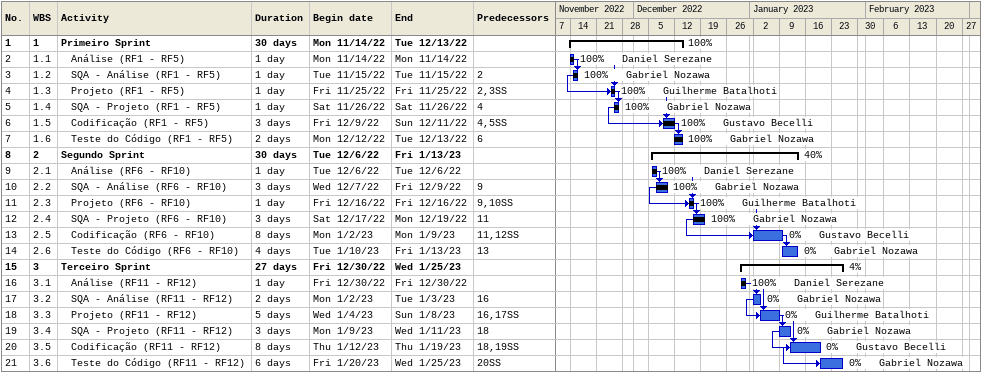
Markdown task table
| ID | WBS | Task | Duration | Start | Finish | Predecessors | Resources | % complete |
|---|---|---|---|---|---|---|---|---|
| 1 | 1 | **Primeiro Sprint** | 30d | 2022-11-14 | 2022-12-13 |  |  | 100 |
| 2 | 1.1 | Análise (RF1 - RF5) | 1d | 2022-11-14 | 2022-11-14 |  | Daniel Serezane | 100 |
| 3 | 1.2 | SQA - Análise (RF1 - RF5) | 1d | 2022-11-15 | 2022-11-15 | 2 | Gabriel Nozawa | 100 |
| 4 | 1.3 | Projeto (RF1 - RF5) | 1d | 2022-11-25 | 2022-11-25 | 2, 3SS | Guilherme Batalhoti | 100 |
| 5 | 1.4 | SQA - Projeto (RF1 - RF5) | 1d | 2022-11-26 | 2022-11-26 | 4 | Gabriel Nozawa | 100 |
| 6 | 1.5 | Codificação (RF1 - RF5) | 3d | 2022-12-09 | 2022-12-11 | 4, 5SS | Gustavo Becelli | 100 |
| 7 | 1.6 | Teste do Código (RF1 - RF5) | 2d | 2022-12-12 | 2022-12-13 | 6 | Gabriel Nozawa | 100 |
| 8 | 2 | **Segundo Sprint** | 30d | 2022-12-06 | 2023-01-13 |  |  | 40 |
| 9 | 2.1 | Análise (RF6 - RF10) | 1d | 2022-12-06 | 2022-12-06 |  | Daniel Serezane | 100 |
| 10 | 2.2 | SQA - Análise (RF6 - RF10) | 3d | 2022-12-07 | 2022-12-09 | 9 | Gabriel Nozawa | 100 |
| 11 | 2.3 | Projeto (RF6 - RF10) | 1d | 2022-12-16 | 2022-12-16 | 9, 10SS | Guilherme Batalhoti | 100 |
| 12 | 2.4 | SQA - Projeto (RF6 - RF10) | 3d | 2022-12-17 | 2022-12-19 | 11 | Gabriel Nozawa | 100 |
| 13 | 2.5 | Codificação (RF6 - RF10) | 8d | 2023-01-02 | 2023-01-09 | 11, 12SS | Gustavo Becelli | 0 |
| 14 | 2.6 | Teste do Código (RF6 - RF10) | 4d | 2023-01-10 | 2023-01-13 | 13 | Gabriel Nozawa | 0 |
| 15 | 3 | **Terceiro Sprint** | 27d | 2022-12-30 | 2023-01-25 |  |  | 4 |
| 16 | 3.1 | Análise (RF11 - RF12) | 1d | 2022-12-30 | 2022-12-30 |  | Daniel Serezane | 100 |
| 17 | 3.2 | SQA - Análise (RF11 - RF12) | 2d | 2023-01-02 | 2023-01-03 | 16 | Gabriel Nozawa | 0 |
| 18 | 3.3 | Projeto (RF11 - RF12) | 5d | 2023-01-04 | 2023-01-08 | 16, 17SS | Guilherme Batalhoti | 0 |
| 19 | 3.4 | SQA - Projeto (RF11 - RF12) | 3d | 2023-01-09 | 2023-01-11 | 18 | Gabriel Nozawa | 0 |
| 20 | 3.5 | Codificação (RF11 - RF12) | 8d | 2023-01-12 | 2023-01-19 | 18, 19SS | Gustavo Becelli | 0 |
| 21 | 3.6 | Teste do Código (RF11 - RF12) | 6d | 2023-01-20 | 2023-01-25 | 20SS | Gabriel Nozawa | 0 |
